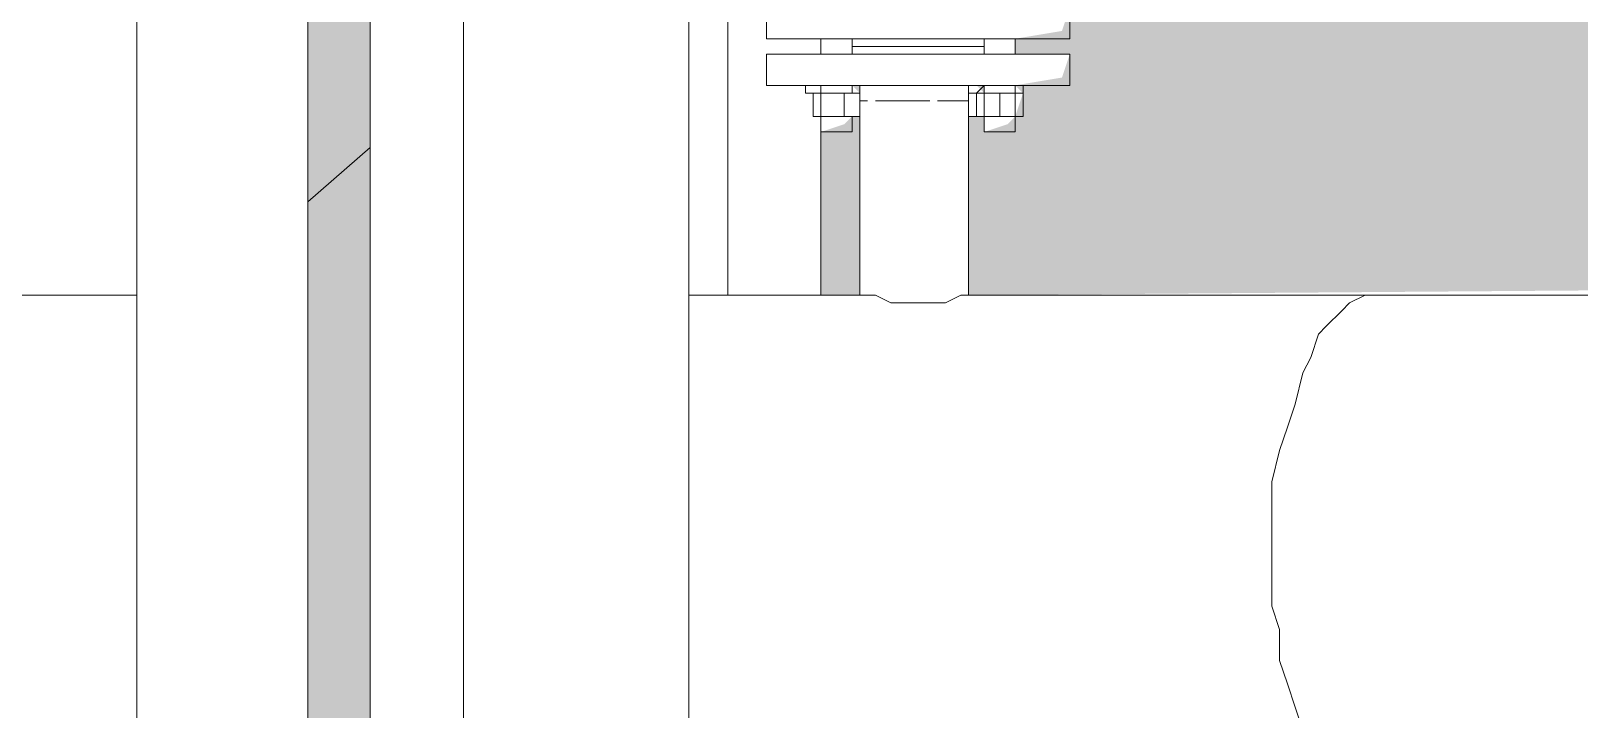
# Model space of a CAD drawing. Extents: x -187 to 52, y -9 to 65.
# Drawn here: x -138.279 to -137.436, y 51.237 to 51.606 of the extents above; entities that cross this region are included whole.
import ezdxf

# ---------------------------------------------------------------- set-up
doc = ezdxf.new("R2010")
doc.units = 0
doc.header["$MEASUREMENT"] = 0
doc.layers.add('PDF4_Geometría', color=7, linetype='Continuous')
doc.layers.add('PDF4_Rellenos sólidos', color=7, linetype='Continuous', true_color=0xffffff)

msp = doc.modelspace()

# ---------------------------------------------------------------- hatches: boundary and pattern name
at = {"layer": 'PDF4_Rellenos sólidos', "transparency": 33554559}
msp.add_hatch(color=256, dxfattribs=at).paths.add_polyline_path([(-138.12801, 53.5853), (-138.12801, 50.7349), (-138.09418, 50.7349), (-138.09418, 53.5853)])
h = msp.add_hatch(color=256, dxfattribs=at)
h.paths.add_polyline_path([(-137.80237, 51.80909), (-137.79814, 51.80486), (-137.79814, 51.80909)])
h.paths.add_polyline_path([(-137.82352, 51.80486), (-137.81929, 51.80063), (-137.81929, 51.80486)])
h.paths.add_polyline_path([(-137.83198, 51.75834), (-137.82352, 51.75411), (-137.82352, 51.75834)])
h.paths.add_polyline_path([(-137.84889, 52.89596), (-136.41101, 52.89596), (-136.41101, 53.5853), (-137.84889, 53.5853)])
h.paths.add_polyline_path([(-137.83621, 51.71182), (-137.83198, 51.70759), (-137.83198, 51.71182)])
h.paths.add_polyline_path([(-137.14264, 52.10936), (-137.84889, 52.10936), (-137.84889, 52.03323), (-137.84043, 52.04169), (-137.82352, 52.05015), (-137.77277, 52.05015), (-137.74739, 52.03746), (-137.73048, 52.02055), (-137.73048, 52.01209), (-137.72625, 52.01209), (-137.72625, 51.9994), (-137.72202, 51.9994), (-137.72202, 51.98248), (-137.71779, 51.98671), (-137.70933, 51.98671), (-137.70933, 51.97825), (-137.7051, 51.97825), (-137.70933, 51.96134), (-137.71779, 51.95288), (-137.71779, 51.96134), (-137.76008, 51.96134), (-137.74739, 51.95711), (-137.74739, 51.83024), (-137.84889, 51.83024), (-137.74317, 51.82601), (-137.74317, 51.81332), (-137.73894, 51.81332), (-137.73894, 51.80063), (-137.71356, 51.80063), (-137.71356, 51.78372), (-137.74317, 51.78372), (-137.74317, 51.77526), (-137.71356, 51.77526), (-137.71779, 51.76257), (-137.74317, 51.75834), (-137.73894, 51.75411), (-137.73894, 51.74565), (-137.76854, 51.74565), (-137.77277, 51.73297), (-137.77277, 51.72451), (-137.76854, 51.72451), (-137.76431, 51.72028), (-137.76431, 51.72451), (-137.76008, 51.72874), (-137.74317, 51.72874), (-137.74739, 51.71182), (-137.73894, 51.70759), (-137.66704, 51.70336), (-137.59938, 51.69913), (-137.60361, 51.69491), (-137.59515, 51.69068), (-137.59938, 51.68222), (-137.59938, 51.67376), (-137.74739, 51.67376), (-137.76008, 51.66107), (-137.75585, 51.65684), (-137.75585, 51.64839), (-137.77277, 51.64839), (-137.77277, 51.63993), (-137.76431, 51.63993), (-137.76431, 51.63147), (-137.73894, 51.63147), (-137.73894, 51.61878), (-137.71356, 51.61878), (-137.71779, 51.6061), (-137.74317, 51.60187), (-137.74317, 51.59341), (-137.71356, 51.59341), (-137.71779, 51.58072), (-137.74317, 51.57649), (-137.73894, 51.57226), (-137.74317, 51.55958), (-137.74739, 51.55535), (-137.76008, 51.55112), (-137.76008, 51.55958), (-137.76854, 51.55958), (-137.76854, 51.46231), (-137.21876, 51.46654), (-137.2103, 51.47076), (-137.19339, 51.48768), (-137.18916, 51.49614), (-137.17224, 51.5046), (-137.16801, 51.50883), (-137.15955, 51.51306), (-137.15109, 51.51306), (-137.15109, 51.5342), (-137.15532, 51.5342), (-137.15532, 51.55535), (-137.15955, 51.55535), (-137.15955, 51.57226), (-137.16378, 51.57226), (-137.16378, 51.59341), (-137.16801, 51.59341), (-137.16801, 51.61032), (-137.17224, 51.61032), (-137.17224, 51.63993), (-137.17647, 51.63993), (-137.17647, 51.65684), (-137.17224, 51.7372), (-137.14264, 51.7372), (-137.14264, 51.91905), (-137.19761, 51.92328), (-137.19339, 51.94865), (-137.14264, 51.94865)])
h.paths.add_polyline_path([(-137.83198, 51.62301), (-137.81929, 51.61878), (-137.81929, 51.62301)])
h.paths.add_polyline_path([(-137.84889, 51.46231), (-137.82775, 51.46231), (-137.82775, 51.55958), (-137.83198, 51.55958), (-137.83621, 51.55535), (-137.84889, 51.55112)])
h.paths.add_polyline_path([(-137.76431, 51.57649), (-137.76008, 51.57226), (-137.76008, 51.57649)])
h.paths.add_polyline_path([(-137.84466, 51.69491), (-137.84889, 51.69491), (-137.84889, 51.63147), (-137.82775, 51.63147), (-137.82775, 51.63993), (-137.82352, 51.64839), (-137.84043, 51.65262), (-137.83621, 51.6653), (-137.84466, 51.6653), (-137.84466, 51.67799), (-137.84043, 51.68222), (-137.84466, 51.68222)])
h.paths.add_polyline_path([(-136.75356, 51.48345), (-136.75356, 51.46231), (-136.72819, 51.46654), (-136.71127, 51.46654), (-136.71127, 51.47922), (-136.72819, 51.48345)])
h.paths.add_polyline_path([(-137.38369, 50.8364), (-137.38369, 51.16627), (-137.19761, 51.16627), (-137.19761, 51.17473), (-137.20607, 51.18319), (-137.21453, 51.18742), (-137.84889, 51.18742), (-137.84889, 50.8364)])
h.paths.add_polyline_path([(-136.69012, 51.1705), (-136.6859, 51.16627), (-136.6859, 51.1705)])
h.paths.add_polyline_path([(-136.5125, 51.16627), (-136.5125, 50.8364), (-136.41101, 50.8364), (-136.41101, 51.19165), (-136.6436, 51.19165), (-136.6436, 51.18319), (-136.66052, 51.18319), (-136.66052, 51.17473), (-136.6436, 51.17473), (-136.6436, 51.16627)])
h.paths.add_polyline_path([(-136.77048, 51.19165), (-136.77048, 51.18319), (-136.77894, 51.18319), (-136.77894, 51.17473), (-136.77048, 51.17473), (-136.77048, 51.16627), (-136.72819, 51.16627), (-136.72819, 51.17473), (-136.71127, 51.17473), (-136.71127, 51.18319), (-136.72819, 51.18319), (-136.72819, 51.19165)])
h.paths.add_polyline_path([(-137.82775, 51.74565), (-137.84889, 51.74565), (-137.84889, 51.72874), (-137.83198, 51.72874), (-137.83621, 51.72451), (-137.82352, 51.72028), (-137.82352, 51.73297), (-137.82775, 51.73297)])
h.paths.add_polyline_path([(-137.83198, 51.57649), (-137.82775, 51.57226), (-137.82775, 51.57649)])
h.paths.add_polyline_path([(-136.6436, 51.46654), (-136.41101, 51.46231), (-136.41101, 52.10936), (-136.76202, 52.10936), (-136.76202, 51.94865), (-136.69858, 51.94865), (-136.69858, 51.91905), (-136.76202, 51.91905), (-136.76202, 51.7372), (-136.72396, 51.7372), (-136.72819, 51.59341), (-136.73664, 51.55112), (-136.73664, 51.5342), (-136.7155, 51.5342), (-136.7155, 51.54266), (-136.67321, 51.54266), (-136.67321, 51.5342), (-136.66052, 51.5342), (-136.66052, 51.51306), (-136.6436, 51.51306), (-136.6436, 51.5046), (-136.62669, 51.5046), (-136.62669, 51.48345), (-136.6436, 51.48345), (-136.66052, 51.47922), (-136.66052, 51.46654)])
h.paths.add_polyline_path([(-137.77277, 51.75834), (-137.76008, 51.75411), (-137.76008, 51.75834)])
h.paths.add_polyline_path([(-136.76202, 52.1601), (-136.41101, 52.1601), (-136.41101, 52.84522), (-137.84889, 52.84522), (-137.84889, 52.1601), (-137.14264, 52.1601), (-137.14264, 52.24892), (-137.16801, 52.25314), (-137.16378, 52.37156), (-137.15955, 52.38847), (-137.15532, 52.40116), (-137.13418, 52.42231), (-137.12572, 52.42654), (-137.12149, 52.43077), (-136.78316, 52.43077), (-136.77471, 52.42654), (-136.76202, 52.41385), (-136.75356, 52.40962), (-136.74933, 52.40539), (-136.74933, 52.39693), (-136.7451, 52.39693), (-136.74087, 52.3927), (-136.74087, 52.38425), (-136.73664, 52.38425), (-136.73664, 52.36733), (-136.73242, 52.36733), (-136.73242, 52.24892), (-136.76202, 52.24892)])
h.paths.add_polyline_path([(-137.777, 51.80486), (-137.77277, 51.80063), (-137.77277, 51.80486)])
h.paths.add_polyline_path([(-137.84889, 51.71182), (-137.84466, 51.70759), (-137.84466, 51.71182)])

# ---------------------------------------------------------------- linework, layer by layer
at = {"layer": 'PDF4_Geometría', "lineweight": 9}
for points in [[(-137.84889, 51.57226), (-137.84889, 51.57649), (-137.84889, 51.57226), (-137.84466, 51.57226), (-137.8362, 51.57226), (-137.83198, 51.57226), (-137.82775, 51.57226), (-137.82775, 51.57649), (-137.82775, 51.46231), (-137.92079, 51.46231), (-137.92079, 56.478), (-137.92079, 53.88134)], [(-138.09418, 50.68838), (-138.22105, 50.68838), (-138.22105, 53.63182)], [(-137.92079, 53.63182), (-137.92079, 50.68838), (-138.04343, 50.68838)], [(-138.09418, 52.89596), (-138.09418, 53.5853), (-138.12801, 53.5853), (-138.12801, 50.7349), (-138.09418, 50.7349), (-138.09418, 52.10936)], [(-137.84043, 51.61878), (-137.84466, 51.61878), (-137.84889, 51.61878), (-137.85735, 51.61878), (-137.87427, 51.61878), (-137.8785, 51.61878), (-137.8785, 51.60187), (-137.87427, 51.60187), (-137.85735, 51.60187), (-137.84889, 51.60187), (-137.84466, 51.60187), (-137.84043, 51.60187)], [(-137.74316, 51.60187), (-137.73894, 51.60187), (-137.72202, 51.60187), (-137.71356, 51.60187), (-137.71356, 51.61878), (-137.72202, 51.61878), (-137.73894, 51.61878), (-137.74316, 51.61878), (-137.73894, 51.61878), (-137.74316, 51.61878), (-137.74739, 51.61878), (-137.74316, 51.61878), (-137.73894, 51.61878)], [(-137.8785, 51.60187), (-137.87427, 51.60187), (-137.85735, 51.60187), (-137.82775, 51.60187), (-137.79814, 51.60187), (-137.76431, 51.60187), (-137.73894, 51.60187), (-137.72202, 51.60187), (-137.71356, 51.60187)], [(-137.83198, 51.60187), (-137.82775, 51.60187), (-137.8066, 51.60187), (-137.78546, 51.60187), (-137.76431, 51.60187), (-137.76008, 51.60187), (-137.76008, 51.59341), (-137.76431, 51.59341), (-137.78546, 51.59341), (-137.8066, 51.59341), (-137.82775, 51.59341), (-137.83198, 51.59341), (-137.83198, 51.60187), (-137.8362, 51.60187)], [(-137.74739, 51.57226), (-137.75162, 51.57226), (-137.76431, 51.57226), (-137.76854, 51.57226), (-137.76431, 51.57226), (-137.76008, 51.57226), (-137.76008, 51.57649), (-137.75162, 51.57649), (-137.74739, 51.57649), (-137.74316, 51.57649), (-137.73894, 51.57649), (-137.74316, 51.57649), (-137.75162, 51.57649), (-137.76431, 51.57649), (-137.76854, 51.57649), (-137.76431, 51.57649), (-137.76008, 51.57649), (-137.75162, 51.57649), (-137.74316, 51.57649), (-137.73894, 51.57649), (-137.72202, 51.57649), (-137.71356, 51.57649), (-137.71356, 51.59341), (-137.72202, 51.59341), (-137.73894, 51.59341), (-137.74316, 51.59341), (-137.74316, 51.60187), (-137.74316, 51.59341), (-137.75162, 51.59341), (-137.76008, 51.59341), (-137.76431, 51.59341), (-137.78546, 51.59341), (-137.8066, 51.59341), (-137.82775, 51.59341), (-137.83198, 51.59341), (-137.82775, 51.59341), (-137.8066, 51.59341), (-137.78546, 51.59341), (-137.76431, 51.59341), (-137.76008, 51.59341)], [(-137.74739, 51.60187), (-137.75162, 51.60187), (-137.75585, 51.60187)], [(-137.83198, 51.59341), (-137.8362, 51.59341), (-137.84466, 51.59341), (-137.84889, 51.59341), (-137.85735, 51.59341), (-137.87427, 51.59341), (-137.8785, 51.59341), (-137.8785, 51.57649), (-137.87427, 51.57649), (-137.85735, 51.57649), (-137.84889, 51.57649), (-137.84466, 51.57649), (-137.8362, 51.57649), (-137.83198, 51.57649), (-137.82352, 51.57649), (-137.81506, 51.57649), (-137.80237, 51.57649), (-137.78968, 51.57649), (-137.777, 51.57649), (-137.76854, 51.57649), (-137.76431, 51.57649)], [(-137.71356, 51.59341), (-137.72202, 51.59341), (-137.73894, 51.59341), (-137.76431, 51.59341), (-137.79814, 51.59341), (-137.82775, 51.59341), (-137.85735, 51.59341), (-137.87427, 51.59341), (-137.8785, 51.59341)], [(-137.71356, 51.57649), (-137.72202, 51.57649), (-137.73894, 51.57649), (-137.76431, 51.57649), (-137.79814, 51.57649), (-137.82775, 51.57649), (-137.85735, 51.57649), (-137.87427, 51.57649), (-137.8785, 51.57649)], [(-137.84889, 51.55958), (-137.8362, 51.55958), (-137.8362, 51.57226), (-137.84889, 51.57226), (-137.85312, 51.57226), (-137.85735, 51.57226), (-137.85735, 51.57649), (-137.85735, 51.57226), (-137.85312, 51.57226), (-137.84043, 51.57226), (-137.83198, 51.57226), (-137.82775, 51.57226), (-137.83198, 51.57226), (-137.83198, 51.57649), (-137.83198, 51.57226), (-137.83198, 51.57649), (-137.82775, 51.57649), (-137.83198, 51.57649), (-137.84043, 51.57649), (-137.85312, 51.57649), (-137.85735, 51.57649), (-137.85312, 51.57649), (-137.84889, 51.57649), (-137.84466, 51.57649), (-137.8362, 51.57649), (-137.83198, 51.57649)], [(-137.85312, 51.57226), (-137.84889, 51.57226), (-137.84889, 51.55958), (-137.85312, 51.55958), (-137.84889, 51.55958), (-137.84466, 51.55958), (-137.8362, 51.55958), (-137.83198, 51.55958), (-137.82775, 51.55958)], [(-137.83198, 51.57226), (-137.8362, 51.57226), (-137.84466, 51.57226), (-137.84889, 51.57226), (-137.85312, 51.57226), (-137.85312, 51.55958)], [(-137.8362, 51.55958), (-137.82775, 51.55958), (-137.82775, 51.57226), (-137.8362, 51.57226)], [(-137.58669, 51.22548), (-137.59092, 51.23817), (-137.59515, 51.25085), (-137.59938, 51.26354), (-137.59938, 51.28046), (-137.6036, 51.29314), (-137.6036, 51.31006), (-137.6036, 51.32698), (-137.6036, 51.34389), (-137.6036, 51.36081), (-137.59938, 51.37772), (-137.59515, 51.39041), (-137.59092, 51.4031), (-137.58669, 51.42002), (-137.58246, 51.42847), (-137.57823, 51.44116), (-137.574, 51.44539), (-137.56554, 51.45385), (-137.56131, 51.45808), (-137.55286, 51.46231), (-137.54863, 51.46231), (-137.21876, 51.46231), (-137.76854, 51.46231), (-137.76854, 51.57649), (-137.76854, 51.57226), (-137.76854, 51.55958), (-137.76008, 51.55958)], [(-137.74316, 51.55958), (-137.74316, 51.55112), (-137.74316, 51.57649), (-137.74316, 51.57226), (-137.73894, 51.57226), (-137.74316, 51.57226), (-137.74739, 51.57226), (-137.73894, 51.57226), (-137.73894, 51.55958), (-137.74739, 51.55958), (-137.75162, 51.55958), (-137.76008, 51.55958), (-137.76008, 51.55112), (-137.76008, 51.57649), (-137.76431, 51.57226), (-137.76008, 51.57226), (-137.76431, 51.57226), (-137.76008, 51.57226), (-137.75162, 51.57226), (-137.74739, 51.57226), (-137.74316, 51.57226), (-137.73894, 51.57226), (-137.74316, 51.57226), (-137.75162, 51.57226)], [(-137.75162, 51.55958), (-137.73894, 51.55958), (-137.73894, 51.57226), (-137.75162, 51.57226), (-137.76008, 51.57226)], [(-137.74316, 51.57649), (-137.73894, 51.57649), (-137.74316, 51.57649), (-137.74739, 51.57649)], [(-137.82352, 51.56803), (-137.82775, 51.56803)], [(-137.78968, 51.56803), (-137.79391, 51.56803), (-137.80237, 51.56803), (-137.8066, 51.56803), (-137.81083, 51.56803), (-137.81929, 51.56803)], [(-137.76854, 51.56803), (-137.77277, 51.56803), (-137.78123, 51.56803), (-137.78546, 51.56803)], [(-137.84043, 51.55112), (-137.84889, 51.55112), (-137.84043, 51.55112)], [(-137.84043, 51.55112), (-137.8362, 51.55112), (-137.84043, 51.55112)], [(-137.75162, 51.55112), (-137.76008, 51.55112), (-137.75162, 51.55112)], [(-138.46634, 51.39464), (-138.47057, 51.39464), (-138.47057, 51.38618), (-138.47057, 51.38195), (-138.47057, 51.38618), (-138.47057, 51.40733), (-138.47057, 51.42424), (-138.47057, 51.43693), (-138.47057, 51.44539), (-138.47057, 51.44116), (-138.47057, 51.43693), (-138.42405, 51.43693), (-138.42405, 51.44116), (-138.42405, 51.44539), (-138.42405, 51.45385), (-138.42405, 51.46231), (-138.22105, 51.46231), (-138.42405, 51.46231), (-138.42405, 51.45808), (-138.42405, 51.44962), (-138.42405, 51.44116)], [(-137.92079, 51.46231), (-137.82775, 51.46231), (-137.82352, 51.46231), (-137.81929, 51.46231), (-137.81083, 51.45808), (-137.80237, 51.45808), (-137.79391, 51.45808), (-137.78123, 51.45808), (-137.77277, 51.46231), (-137.76854, 51.46231)]]:
    msp.add_lwpolyline(points, dxfattribs=at)
at = {"layer": 'PDF4_Geometría', "lineweight": 20}
msp.add_lwpolyline([(-138.09418, 53.63182), (-138.04343, 53.63182), (-138.04343, 50.68838), (-138.09418, 50.68838)], close=True, dxfattribs=at)
at = {"layer": 'PDF4_Geometría', "lineweight": 9}
for points in [[(-134.75321, 53.63182), (-137.89964, 53.63182), (-137.89964, 51.46231), (-137.89964, 53.63182)], [(-138.04343, 50.7349), (-138.04343, 52.10936)], [(-137.84889, 51.59341), (-137.84889, 51.60187)], [(-137.84889, 51.59341), (-137.84889, 51.60187)], [(-137.79814, 51.59764), (-137.81929, 51.59764), (-137.83198, 51.59764), (-137.81929, 51.59764)], [(-137.83198, 51.59764), (-137.82775, 51.59764), (-137.8066, 51.59764), (-137.78546, 51.59764), (-137.76431, 51.59764), (-137.76008, 51.59764), (-137.76431, 51.59764), (-137.78546, 51.59764), (-137.8066, 51.59764), (-137.82775, 51.59764)], [(-137.79814, 51.59764), (-137.81506, 51.59764), (-137.82775, 51.59764), (-137.81506, 51.59764), (-137.79814, 51.59764), (-137.777, 51.59764), (-137.76008, 51.59764), (-137.777, 51.59764)], [(-137.82775, 51.59764), (-137.82352, 51.59764), (-137.8066, 51.59764), (-137.78968, 51.59764), (-137.77277, 51.59764), (-137.76854, 51.59764), (-137.77277, 51.59764), (-137.78968, 51.59764), (-137.8066, 51.59764), (-137.82352, 51.59764)], [(-137.79814, 51.59764), (-137.78123, 51.59764), (-137.76854, 51.59764), (-137.78123, 51.59764)], [(-137.79814, 51.59341), (-137.81929, 51.59341), (-137.83198, 51.59341), (-137.81929, 51.59341)], [(-137.76854, 51.59341), (-137.77277, 51.59341), (-137.78968, 51.59341), (-137.8066, 51.59341), (-137.82352, 51.59341), (-137.82775, 51.59341), (-137.82352, 51.59341), (-137.8066, 51.59341), (-137.78968, 51.59341), (-137.77277, 51.59341)], [(-137.79814, 51.59341), (-137.81506, 51.59341), (-137.82775, 51.59341), (-137.81506, 51.59341), (-137.79814, 51.59341), (-137.777, 51.59341), (-137.76008, 51.59341), (-137.777, 51.59341)], [(-137.79814, 51.59341), (-137.78123, 51.59341), (-137.76854, 51.59341), (-137.78123, 51.59341)], [(-137.84889, 51.57649), (-137.85312, 51.57649), (-137.85735, 51.57649), (-137.85312, 51.57649)], [(-137.84889, 51.57226), (-137.85312, 51.57226), (-137.85735, 51.57226), (-137.85312, 51.57226)], [(-137.84889, 51.57226), (-137.84889, 51.57649)], [(-137.76431, 51.57226), (-137.75162, 51.57226), (-137.75162, 51.55958), (-137.76431, 51.55958)], [(-137.73894, 51.57649), (-137.73894, 51.57226)], [(-137.84889, 51.46231), (-137.84889, 51.55958)], [(-137.84889, 51.55112), (-137.84889, 51.55958)], [(-137.83198, 51.55958), (-137.83198, 51.55112)], [(-137.84889, 51.55112), (-137.84466, 51.55112), (-137.8362, 51.55112), (-137.83198, 51.55112), (-137.8362, 51.55112), (-137.84466, 51.55112)], [(-137.74316, 51.55112), (-137.74739, 51.55112), (-137.75585, 51.55112), (-137.76008, 51.55112), (-137.75585, 51.55112), (-137.74739, 51.55112)], [(-137.75162, 51.55112), (-137.74739, 51.55112), (-137.74316, 51.55112), (-137.74739, 51.55112)]]:
    msp.add_lwpolyline(points, close=True, dxfattribs=at)
at = {"layer": 'PDF4_Geometría', "color": 8, "lineweight": 9, "true_color": 0x777777}
msp.add_lwpolyline([(-138.12801, 51.51306), (-138.09418, 51.54266)], dxfattribs=at)

doc.saveas('drawing.dxf')
